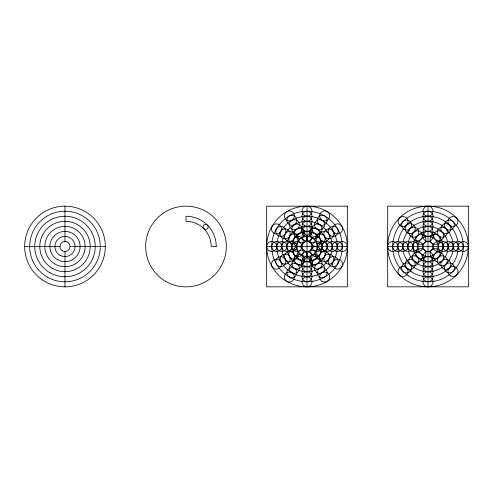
<?xml version="1.0" encoding="UTF-8"?>
<svg xmlns="http://www.w3.org/2000/svg" width="493" height="493" viewBox="0 0 493 493"><rect width="100%" height="100%" fill="white"/><g stroke="black" fill="none" stroke-linecap="round" stroke-linejoin="round"><path stroke-width="0.74" d="M24.65 246.5L59.943 246.5M70.031 246.5L105.323 246.5M266.67 246.5L347.343 246.5A5.041 5.041 0 0 0 339.776 242.131A5.041 5.041 0 0 0 339.776 250.869A5.041 5.041 0 0 0 347.343 246.5A40.334 40.334 0 0 0 286.834 211.565A40.334 40.334 0 0 0 286.834 281.435A40.334 40.334 0 0 0 347.343 246.5M387.677 246.5L468.35 246.5A5.041 5.041 0 0 0 460.789 242.131A5.041 5.041 0 0 0 460.789 250.869A5.041 5.041 0 0 0 468.35 246.5A40.334 40.334 0 0 0 407.847 211.565A40.334 40.334 0 0 0 407.847 281.435A40.334 40.334 0 0 0 468.35 246.5M428.016 206.166L428.016 286.834M307.003 206.166L307.003 286.834M64.984 206.166L64.984 241.459M64.984 251.541L64.984 286.834M347.343 206.166L266.67 206.166L266.67 286.834L347.343 286.834L347.343 206.166M468.35 206.166L387.677 206.166L387.677 286.834L468.35 286.834L468.35 206.166M216.248 246.5L211.207 246.5A25.211 25.211 0 0 0 185.997 221.289L185.997 216.248A30.252 30.252 0 0 1 216.248 246.5M418.36 257.999A5.041 5.041 0 0 0 425.927 253.63A5.041 5.041 0 0 0 418.36 249.267A5.041 5.041 0 0 0 418.36 257.999M425.188 250.678A5.041 5.041 0 0 0 433.045 246.857A5.041 5.041 0 0 0 425.81 241.964A5.041 5.041 0 0 0 425.188 250.678M411.23 265.129A5.041 5.041 0 0 0 418.797 260.76A5.041 5.041 0 0 0 411.23 256.397A5.041 5.041 0 0 0 411.23 265.129M420.449 259.601A15.129 15.129 0 0 0 443.139 246.5A5.041 5.041 0 0 0 435.578 242.131A5.041 5.041 0 0 0 435.578 250.869A5.041 5.041 0 0 0 443.139 246.5A15.129 15.129 0 0 0 420.449 233.399A15.129 15.129 0 0 0 420.449 259.601M414.798 261.561A5.041 5.041 0 0 0 422.359 257.198A5.041 5.041 0 0 0 414.798 252.829A5.041 5.041 0 0 0 414.798 261.561M422.359 254.85A10.082 10.082 0 0 0 438.074 247.221A10.082 10.082 0 0 0 423.61 237.429A10.082 10.082 0 0 0 422.359 254.85M407.668 268.691A5.041 5.041 0 0 0 415.229 264.328A5.041 5.041 0 0 0 407.668 259.959A5.041 5.041 0 0 0 407.668 268.691M416.708 263.2A20.17 20.17 0 0 0 448.131 247.936A20.17 20.17 0 0 0 419.204 228.358A20.17 20.17 0 0 0 416.708 263.2M404.1 272.259A5.041 5.041 0 0 0 411.661 267.89A5.041 5.041 0 0 0 404.1 263.527A5.041 5.041 0 0 0 404.1 272.259M413.886 267.379A25.211 25.211 0 0 0 453.159 248.299A25.211 25.211 0 0 0 416.998 223.822A25.211 25.211 0 0 0 413.886 267.379M400.538 275.821A5.041 5.041 0 0 0 408.099 271.458A5.041 5.041 0 0 0 400.538 267.089A5.041 5.041 0 0 0 400.538 275.821M411.057 271.551A30.252 30.252 0 0 0 458.188 248.657A30.252 30.252 0 0 0 414.798 219.286A30.252 30.252 0 0 0 411.057 271.551M408.229 275.729A35.293 35.293 0 0 0 463.217 249.02A35.293 35.293 0 0 0 412.592 214.751A35.293 35.293 0 0 0 408.229 275.729M415.408 250.869A5.041 5.041 0 0 0 422.969 246.5A5.041 5.041 0 0 0 415.408 242.131A5.041 5.041 0 0 0 415.408 250.869M405.018 250.678A5.041 5.041 0 0 0 412.875 246.857A5.041 5.041 0 0 0 405.64 241.964A5.041 5.041 0 0 0 405.018 250.678M410.367 250.869A5.041 5.041 0 0 0 417.928 246.5A5.041 5.041 0 0 0 410.367 242.131A5.041 5.041 0 0 0 410.367 250.869M399.977 250.678A5.041 5.041 0 0 0 407.834 246.857A5.041 5.041 0 0 0 400.599 241.964A5.041 5.041 0 0 0 399.977 250.678M395.238 250.869A5.041 5.041 0 0 0 402.806 246.5A5.041 5.041 0 0 0 395.238 242.131A5.041 5.041 0 0 0 395.238 250.869M390.197 250.869A5.041 5.041 0 0 0 397.759 246.5A5.041 5.041 0 0 0 390.197 242.131A5.041 5.041 0 0 0 390.197 250.869M418.36 243.733A5.041 5.041 0 0 0 425.927 239.37A5.041 5.041 0 0 0 418.36 235.001A5.041 5.041 0 0 0 418.36 243.733M411.23 236.603A5.041 5.041 0 0 0 418.797 232.24A5.041 5.041 0 0 0 411.23 227.871A5.041 5.041 0 0 0 411.23 236.603M414.798 240.171A5.041 5.041 0 0 0 422.359 235.802A5.041 5.041 0 0 0 414.798 231.439A5.041 5.041 0 0 0 414.798 240.171M407.668 233.041A5.041 5.041 0 0 0 415.229 228.672A5.041 5.041 0 0 0 407.668 224.309A5.041 5.041 0 0 0 407.668 233.041M404.1 229.473A5.041 5.041 0 0 0 411.661 225.11A5.041 5.041 0 0 0 404.1 220.741A5.041 5.041 0 0 0 404.1 229.473M400.538 225.911A5.041 5.041 0 0 0 408.099 221.542A5.041 5.041 0 0 0 400.538 217.179A5.041 5.041 0 0 0 400.538 225.911M425.49 240.781A5.041 5.041 0 0 0 433.057 236.418A5.041 5.041 0 0 0 425.49 232.049A5.041 5.041 0 0 0 425.49 240.781M425.49 230.699A5.041 5.041 0 0 0 433.057 226.33A5.041 5.041 0 0 0 425.49 221.967A5.041 5.041 0 0 0 425.49 230.699M425.49 235.74A5.041 5.041 0 0 0 433.057 231.371A5.041 5.041 0 0 0 425.49 227.008A5.041 5.041 0 0 0 425.49 235.74M425.49 225.658A5.041 5.041 0 0 0 433.057 221.289A5.041 5.041 0 0 0 425.49 216.926A5.041 5.041 0 0 0 425.49 225.658M425.49 220.611A5.041 5.041 0 0 0 433.057 216.248A5.041 5.041 0 0 0 425.49 211.879A5.041 5.041 0 0 0 425.49 220.611M425.49 215.57A5.041 5.041 0 0 0 433.057 211.207A5.041 5.041 0 0 0 425.49 206.838A5.041 5.041 0 0 0 425.49 215.57M432.626 243.733A5.041 5.041 0 0 0 440.187 239.37A5.041 5.041 0 0 0 432.626 235.001A5.041 5.041 0 0 0 432.626 243.733M439.756 236.603A5.041 5.041 0 0 0 447.317 232.24A5.041 5.041 0 0 0 439.756 227.871A5.041 5.041 0 0 0 439.756 236.603M436.188 240.171A5.041 5.041 0 0 0 443.749 235.802A5.041 5.041 0 0 0 436.188 231.439A5.041 5.041 0 0 0 436.188 240.171M443.318 233.041A5.041 5.041 0 0 0 450.879 228.672A5.041 5.041 0 0 0 443.318 224.309A5.041 5.041 0 0 0 443.318 233.041M446.886 229.473A5.041 5.041 0 0 0 454.447 225.11A5.041 5.041 0 0 0 446.886 220.741A5.041 5.041 0 0 0 446.886 229.473M450.448 225.911A5.041 5.041 0 0 0 458.015 221.542A5.041 5.041 0 0 0 450.448 217.179A5.041 5.041 0 0 0 450.448 225.911M445.66 250.869A5.041 5.041 0 0 0 453.221 246.5A5.041 5.041 0 0 0 445.66 242.131A5.041 5.041 0 0 0 445.66 250.869M440.619 250.869A5.041 5.041 0 0 0 448.18 246.5A5.041 5.041 0 0 0 440.619 242.131A5.041 5.041 0 0 0 440.619 250.869M450.701 250.869A5.041 5.041 0 0 0 458.268 246.5A5.041 5.041 0 0 0 450.701 242.131A5.041 5.041 0 0 0 450.701 250.869M455.748 250.869A5.041 5.041 0 0 0 463.309 246.5A5.041 5.041 0 0 0 455.748 242.131A5.041 5.041 0 0 0 455.748 250.869M432.626 257.999A5.041 5.041 0 0 0 440.187 253.63A5.041 5.041 0 0 0 432.626 249.267A5.041 5.041 0 0 0 432.626 257.999M439.756 265.129A5.041 5.041 0 0 0 447.317 260.76A5.041 5.041 0 0 0 439.756 256.397A5.041 5.041 0 0 0 439.756 265.129M436.188 261.561A5.041 5.041 0 0 0 443.749 257.198A5.041 5.041 0 0 0 436.188 252.829A5.041 5.041 0 0 0 436.188 261.561M443.318 268.691A5.041 5.041 0 0 0 450.879 264.328A5.041 5.041 0 0 0 443.318 259.959A5.041 5.041 0 0 0 443.318 268.691M446.886 272.259A5.041 5.041 0 0 0 454.447 267.89A5.041 5.041 0 0 0 446.886 263.527A5.041 5.041 0 0 0 446.886 272.259M450.448 275.821A5.041 5.041 0 0 0 458.015 271.458A5.041 5.041 0 0 0 450.448 267.089A5.041 5.041 0 0 0 450.448 275.821M425.49 260.951A5.041 5.041 0 0 0 433.057 256.582A5.041 5.041 0 0 0 425.49 252.219A5.041 5.041 0 0 0 425.49 260.951M425.49 271.033A5.041 5.041 0 0 0 433.057 266.67A5.041 5.041 0 0 0 425.49 262.301A5.041 5.041 0 0 0 425.49 271.033M425.49 265.992A5.041 5.041 0 0 0 433.057 261.629A5.041 5.041 0 0 0 425.49 257.26A5.041 5.041 0 0 0 425.49 265.992M425.49 276.074A5.041 5.041 0 0 0 433.057 271.711A5.041 5.041 0 0 0 425.49 267.342A5.041 5.041 0 0 0 425.49 276.074M425.49 281.121A5.041 5.041 0 0 0 433.057 276.752A5.041 5.041 0 0 0 425.49 272.389A5.041 5.041 0 0 0 425.49 281.121M425.49 286.162A5.041 5.041 0 0 0 433.057 281.793A5.041 5.041 0 0 0 425.49 277.43A5.041 5.041 0 0 0 425.49 286.162M334.944 268.451A5.041 5.041 0 0 0 342.61 264.266A5.041 5.041 0 0 0 335.154 259.725A5.041 5.041 0 0 0 334.944 268.451M326.212 263.41A5.041 5.041 0 0 0 333.878 259.226A5.041 5.041 0 0 0 326.421 254.678A5.041 5.041 0 0 0 326.212 263.41M330.581 265.93A5.041 5.041 0 0 0 338.247 261.746A5.041 5.041 0 0 0 330.785 257.198A5.041 5.041 0 0 0 330.581 265.93M321.849 260.889A5.041 5.041 0 0 0 329.509 256.705A5.041 5.041 0 0 0 322.052 252.157A5.041 5.041 0 0 0 321.849 260.889M317.48 258.369A5.041 5.041 0 0 0 325.146 254.185A5.041 5.041 0 0 0 317.689 249.637A5.041 5.041 0 0 0 317.48 258.369M313.11 255.849A5.041 5.041 0 0 0 320.777 251.664A5.041 5.041 0 0 0 313.32 247.116A5.041 5.041 0 0 0 313.11 255.849M321.923 281.306A5.041 5.041 0 0 0 329.688 277.306A5.041 5.041 0 0 0 322.342 272.586A5.041 5.041 0 0 0 321.923 281.306M316.882 272.574A5.041 5.041 0 0 0 324.647 268.574A5.041 5.041 0 0 0 317.301 263.854A5.041 5.041 0 0 0 316.882 272.574M319.402 276.943A5.041 5.041 0 0 0 327.167 272.937A5.041 5.041 0 0 0 319.821 268.217A5.041 5.041 0 0 0 319.402 276.943M314.361 268.21A5.041 5.041 0 0 0 322.126 264.205A5.041 5.041 0 0 0 314.78 259.484A5.041 5.041 0 0 0 314.361 268.21M311.841 263.841A5.041 5.041 0 0 0 319.606 259.842A5.041 5.041 0 0 0 312.26 255.115A5.041 5.041 0 0 0 311.841 263.841M309.321 259.472A5.041 5.041 0 0 0 317.085 255.473A5.041 5.041 0 0 0 309.733 250.752A5.041 5.041 0 0 0 309.321 259.472M304.483 286.162A5.041 5.041 0 0 0 312.044 281.793A5.041 5.041 0 0 0 304.483 277.43A5.041 5.041 0 0 0 304.483 286.162M304.483 276.074A5.041 5.041 0 0 0 312.044 271.711A5.041 5.041 0 0 0 304.483 267.342A5.041 5.041 0 0 0 304.483 276.074M290.05 271.551A30.252 30.252 0 0 0 337.181 248.657A30.252 30.252 0 0 0 293.785 219.286A30.252 30.252 0 0 0 290.05 271.551M304.483 281.121A5.041 5.041 0 0 0 312.044 276.752A5.041 5.041 0 0 0 304.483 272.389A5.041 5.041 0 0 0 304.483 281.121M304.483 271.033A5.041 5.041 0 0 0 312.044 266.67A5.041 5.041 0 0 0 304.483 262.301A5.041 5.041 0 0 0 304.483 271.033M292.873 267.379A25.211 25.211 0 0 0 332.153 248.299A25.211 25.211 0 0 0 295.991 223.822A25.211 25.211 0 0 0 292.873 267.379M289.36 277.066A35.293 35.293 0 0 0 342.296 246.5A5.041 5.041 0 0 0 334.735 242.131A5.041 5.041 0 0 0 334.735 250.869A5.041 5.041 0 0 0 342.296 246.5A35.293 35.293 0 0 0 289.36 215.934A35.293 35.293 0 0 0 289.36 277.066M304.483 265.992A5.041 5.041 0 0 0 312.044 261.629A5.041 5.041 0 0 0 304.483 257.26A5.041 5.041 0 0 0 304.483 265.992M295.701 263.2A20.17 20.17 0 0 0 327.124 247.936A20.17 20.17 0 0 0 298.191 228.358A20.17 20.17 0 0 0 295.701 263.2M304.483 260.951A5.041 5.041 0 0 0 312.044 256.582A5.041 5.041 0 0 0 304.483 252.219A5.041 5.041 0 0 0 304.483 260.951M298.524 259.028A15.129 15.129 0 0 0 322.089 247.578A15.129 15.129 0 0 0 300.397 232.893A15.129 15.129 0 0 0 298.524 259.028M301.352 254.85A10.082 10.082 0 0 0 317.061 247.221A10.082 10.082 0 0 0 302.597 237.429A10.082 10.082 0 0 0 301.352 254.85M304.181 250.678A5.041 5.041 0 0 0 312.032 246.857A5.041 5.041 0 0 0 304.803 241.964A5.041 5.041 0 0 0 304.181 250.678M286.735 281.374A5.041 5.041 0 0 0 294.395 277.183A5.041 5.041 0 0 0 286.938 272.641A5.041 5.041 0 0 0 286.735 281.374M291.776 272.635A5.041 5.041 0 0 0 299.442 268.451A5.041 5.041 0 0 0 291.985 263.909A5.041 5.041 0 0 0 291.776 272.635M289.255 277.004A5.041 5.041 0 0 0 296.922 272.82A5.041 5.041 0 0 0 289.465 268.272A5.041 5.041 0 0 0 289.255 277.004M294.296 268.272A5.041 5.041 0 0 0 301.962 264.088A5.041 5.041 0 0 0 294.506 259.54A5.041 5.041 0 0 0 294.296 268.272M296.817 263.903A5.041 5.041 0 0 0 304.483 259.719A5.041 5.041 0 0 0 297.026 255.177A5.041 5.041 0 0 0 296.817 263.903M299.337 259.54A5.041 5.041 0 0 0 307.003 255.356A5.041 5.041 0 0 0 299.547 250.808A5.041 5.041 0 0 0 299.337 259.54M273.714 268.389A5.041 5.041 0 0 0 281.472 264.39A5.041 5.041 0 0 0 274.126 259.663A5.041 5.041 0 0 0 273.714 268.389M282.446 263.348A5.041 5.041 0 0 0 290.211 259.343A5.041 5.041 0 0 0 282.859 254.622A5.041 5.041 0 0 0 282.446 263.348M278.077 265.869A5.041 5.041 0 0 0 285.841 261.863A5.041 5.041 0 0 0 278.496 257.143A5.041 5.041 0 0 0 278.077 265.869M286.815 260.828A5.041 5.041 0 0 0 294.574 256.822A5.041 5.041 0 0 0 287.228 252.102A5.041 5.041 0 0 0 286.815 260.828M291.178 258.307A5.041 5.041 0 0 0 298.943 254.302A5.041 5.041 0 0 0 291.597 249.581A5.041 5.041 0 0 0 291.178 258.307M295.547 255.781A5.041 5.041 0 0 0 303.306 251.781A5.041 5.041 0 0 0 295.96 247.061A5.041 5.041 0 0 0 295.547 255.781M269.19 250.869A5.041 5.041 0 0 0 276.752 246.5A5.041 5.041 0 0 0 269.19 242.131A5.041 5.041 0 0 0 269.19 250.869M279.272 250.869A5.041 5.041 0 0 0 286.834 246.5A5.041 5.041 0 0 0 279.272 242.131A5.041 5.041 0 0 0 279.272 250.869M274.231 250.869A5.041 5.041 0 0 0 281.793 246.5A5.041 5.041 0 0 0 274.231 242.131A5.041 5.041 0 0 0 274.231 250.869M284.313 250.869A5.041 5.041 0 0 0 291.881 246.5A5.041 5.041 0 0 0 284.313 242.131A5.041 5.041 0 0 0 284.313 250.869M289.36 250.869A5.041 5.041 0 0 0 296.922 246.5A5.041 5.041 0 0 0 289.36 242.131A5.041 5.041 0 0 0 289.36 250.869M294.401 250.869A5.041 5.041 0 0 0 301.962 246.5A5.041 5.041 0 0 0 294.401 242.131A5.041 5.041 0 0 0 294.401 250.869M273.812 233.158A5.041 5.041 0 0 0 281.478 228.974A5.041 5.041 0 0 0 274.022 224.426A5.041 5.041 0 0 0 273.812 233.158M282.551 238.199A5.041 5.041 0 0 0 290.211 234.015A5.041 5.041 0 0 0 282.754 229.467A5.041 5.041 0 0 0 282.551 238.199M278.181 235.679A5.041 5.041 0 0 0 285.848 231.494A5.041 5.041 0 0 0 278.391 226.946A5.041 5.041 0 0 0 278.181 235.679M286.914 240.72A5.041 5.041 0 0 0 294.58 236.535A5.041 5.041 0 0 0 287.123 231.993A5.041 5.041 0 0 0 286.914 240.72M291.283 243.24A5.041 5.041 0 0 0 298.943 239.056A5.041 5.041 0 0 0 291.486 234.514A5.041 5.041 0 0 0 291.283 243.24M295.646 245.76A5.041 5.041 0 0 0 303.312 241.576A5.041 5.041 0 0 0 295.855 237.034A5.041 5.041 0 0 0 295.646 245.76M286.63 220.174A5.041 5.041 0 0 0 294.395 216.174A5.041 5.041 0 0 0 287.049 211.454A5.041 5.041 0 0 0 286.63 220.174M291.671 228.906A5.041 5.041 0 0 0 299.436 224.907A5.041 5.041 0 0 0 292.09 220.186A5.041 5.041 0 0 0 291.671 228.906M289.151 224.543A5.041 5.041 0 0 0 296.915 220.544A5.041 5.041 0 0 0 289.57 215.817A5.041 5.041 0 0 0 289.151 224.543M294.192 233.275A5.041 5.041 0 0 0 301.956 229.276A5.041 5.041 0 0 0 294.611 224.555A5.041 5.041 0 0 0 294.192 233.275M296.718 237.644A5.041 5.041 0 0 0 304.477 233.639A5.041 5.041 0 0 0 297.131 228.918A5.041 5.041 0 0 0 296.718 237.644M299.239 242.008A5.041 5.041 0 0 0 306.997 238.008A5.041 5.041 0 0 0 299.652 233.288A5.041 5.041 0 0 0 299.239 242.008M304.483 215.57A5.041 5.041 0 0 0 312.044 211.207A5.041 5.041 0 0 0 304.483 206.838A5.041 5.041 0 0 0 304.483 215.57M304.483 225.658A5.041 5.041 0 0 0 312.044 221.289A5.041 5.041 0 0 0 304.483 216.926A5.041 5.041 0 0 0 304.483 225.658M304.483 220.611A5.041 5.041 0 0 0 312.044 216.248A5.041 5.041 0 0 0 304.483 211.879A5.041 5.041 0 0 0 304.483 220.611M304.483 230.699A5.041 5.041 0 0 0 312.044 226.33A5.041 5.041 0 0 0 304.483 221.967A5.041 5.041 0 0 0 304.483 230.699M304.483 235.74A5.041 5.041 0 0 0 312.044 231.371A5.041 5.041 0 0 0 304.483 227.008A5.041 5.041 0 0 0 304.483 235.74M304.483 240.781A5.041 5.041 0 0 0 312.044 236.418A5.041 5.041 0 0 0 304.483 232.049A5.041 5.041 0 0 0 304.483 240.781M322.028 220.242A5.041 5.041 0 0 0 329.694 216.057A5.041 5.041 0 0 0 322.237 211.509A5.041 5.041 0 0 0 322.028 220.242M316.987 228.974A5.041 5.041 0 0 0 324.653 224.79A5.041 5.041 0 0 0 317.196 220.242A5.041 5.041 0 0 0 316.987 228.974M319.507 224.605A5.041 5.041 0 0 0 327.173 220.42A5.041 5.041 0 0 0 319.717 215.879A5.041 5.041 0 0 0 319.507 224.605M314.466 233.337A5.041 5.041 0 0 0 322.126 229.153A5.041 5.041 0 0 0 314.67 224.611A5.041 5.041 0 0 0 314.466 233.337M311.946 237.706A5.041 5.041 0 0 0 319.606 233.522A5.041 5.041 0 0 0 312.149 228.974A5.041 5.041 0 0 0 311.946 237.706M309.425 242.069A5.041 5.041 0 0 0 317.085 237.885A5.041 5.041 0 0 0 309.629 233.343A5.041 5.041 0 0 0 309.425 242.069M334.846 233.097A5.041 5.041 0 0 0 342.604 229.091A5.041 5.041 0 0 0 335.258 224.37A5.041 5.041 0 0 0 334.846 233.097M326.113 238.137A5.041 5.041 0 0 0 333.872 234.132A5.041 5.041 0 0 0 326.526 229.411A5.041 5.041 0 0 0 326.113 238.137M330.476 235.617A5.041 5.041 0 0 0 338.241 231.611A5.041 5.041 0 0 0 330.895 226.891A5.041 5.041 0 0 0 330.476 235.617M321.744 240.658A5.041 5.041 0 0 0 329.509 236.658A5.041 5.041 0 0 0 322.163 231.932A5.041 5.041 0 0 0 321.744 240.658M317.381 243.178A5.041 5.041 0 0 0 325.14 239.179A5.041 5.041 0 0 0 317.794 234.452A5.041 5.041 0 0 0 317.381 243.178M313.012 245.699A5.041 5.041 0 0 0 320.777 241.699A5.041 5.041 0 0 0 313.425 236.979A5.041 5.041 0 0 0 313.012 245.699M329.386 250.678A5.041 5.041 0 0 0 337.243 246.857A5.041 5.041 0 0 0 330.014 241.964A5.041 5.041 0 0 0 329.386 250.678M324.345 250.678A5.041 5.041 0 0 0 332.202 246.857A5.041 5.041 0 0 0 324.967 241.964A5.041 5.041 0 0 0 324.345 250.678M319.304 250.678A5.041 5.041 0 0 0 327.161 246.857A5.041 5.041 0 0 0 319.926 241.964A5.041 5.041 0 0 0 319.304 250.678M314.263 250.678A5.041 5.041 0 0 0 322.12 246.857A5.041 5.041 0 0 0 314.885 241.964A5.041 5.041 0 0 0 314.263 250.678M204.194 228.98A2.52 2.52 0 0 0 208.12 227.07A2.52 2.52 0 0 0 204.503 224.623A2.52 2.52 0 0 0 204.194 228.98M165.827 281.435A40.334 40.334 0 0 0 226.33 246.5A40.334 40.334 0 0 0 165.827 211.565A40.334 40.334 0 0 0 165.827 281.435M62.161 250.678A5.041 5.041 0 0 0 70.018 246.857A5.041 5.041 0 0 0 62.784 241.964A5.041 5.041 0 0 0 62.161 250.678M42.38 279.907A40.334 40.334 0 0 0 105.219 249.378A40.334 40.334 0 0 0 47.359 210.215A40.334 40.334 0 0 0 42.38 279.907M47.34 277.066A35.293 35.293 0 0 0 100.282 246.5A35.293 35.293 0 0 0 47.34 215.934A35.293 35.293 0 0 0 47.34 277.066M49.861 272.697A30.252 30.252 0 0 0 95.241 246.5A30.252 30.252 0 0 0 49.861 220.303A30.252 30.252 0 0 0 49.861 272.697M52.381 268.334A25.211 25.211 0 0 0 90.194 246.5A25.211 25.211 0 0 0 52.381 224.666A25.211 25.211 0 0 0 52.381 268.334M54.902 263.965A20.17 20.17 0 0 0 85.153 246.5A20.17 20.17 0 0 0 54.902 229.035A20.17 20.17 0 0 0 54.902 263.965M57.422 259.601A15.129 15.129 0 0 0 80.112 246.5A15.129 15.129 0 0 0 57.422 233.399A15.129 15.129 0 0 0 57.422 259.601M59.943 255.232A10.082 10.082 0 0 0 75.072 246.5A10.082 10.082 0 0 0 59.943 237.768A10.082 10.082 0 0 0 59.943 255.232"/></g></svg>
